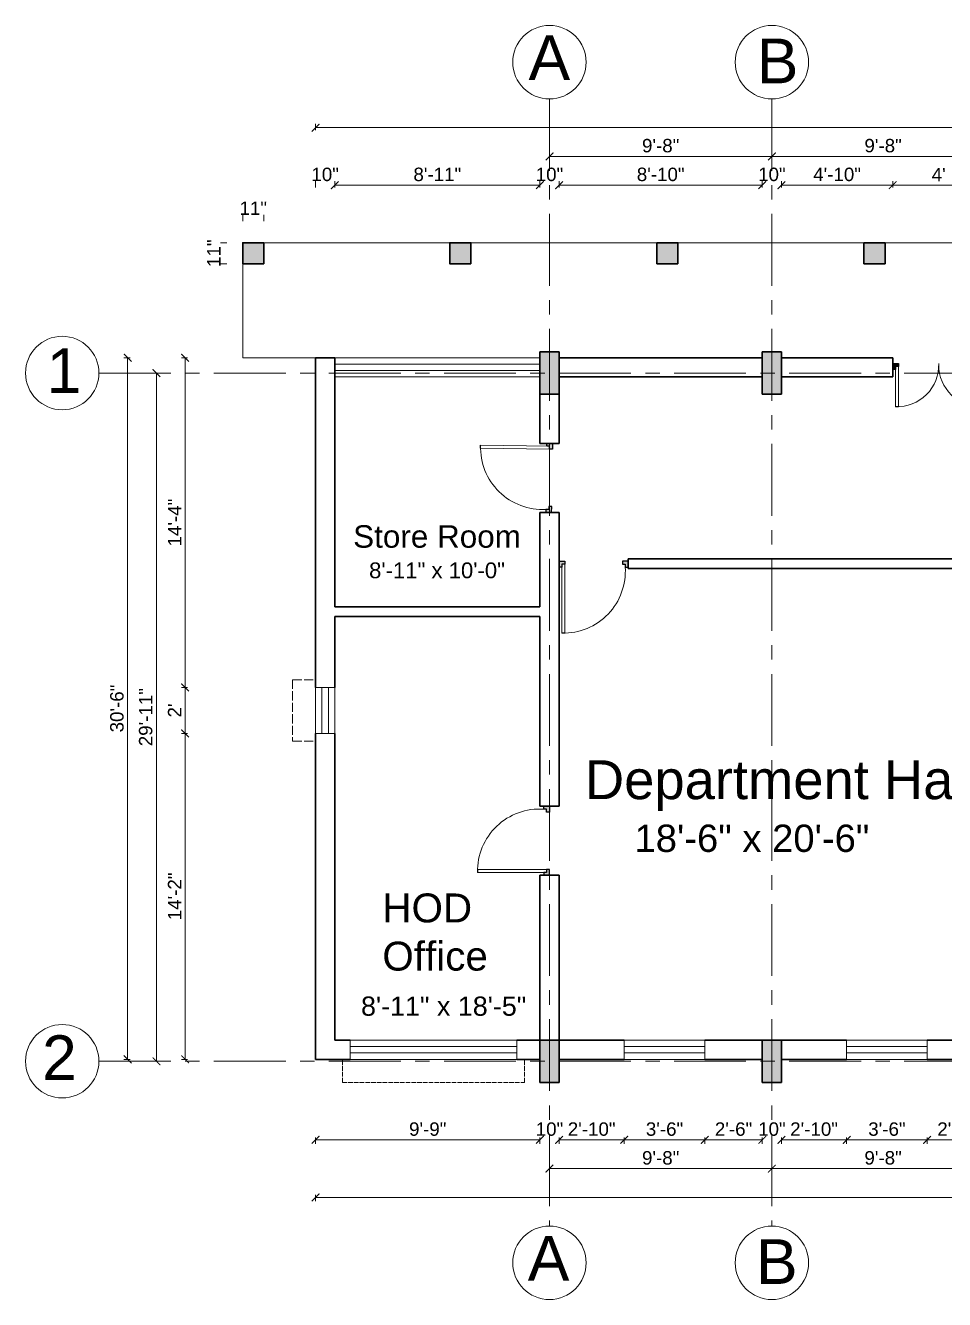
# Model space of a CAD drawing. Header units: inches. Extents: x -6800 to 96653, y -25814 to 17379.
# Drawn here: x 2499 to 2978, y 596 to 1261 of the extents above; entities that cross this region are included whole.
import ezdxf

# ---------------------------------------------------------------- set-up
doc = ezdxf.new("R2010")
doc.units = ezdxf.units.IN
doc.header["$MEASUREMENT"] = 0
doc.header["$PDMODE"] = 34
doc.linetypes.add('ACAD_ISO02W100', pattern=[15, 12, -3])
doc.linetypes.add('CENTER', pattern=[2, 1.25, -0.25, 0.25, -0.25])
for name, color, linetype, lineweight in [('Cent line', 54, 'CENTER', 9), ('Column', 101, 'Continuous', 30), ('dimension', 50, 'Continuous', 20), ('dimension @ 1', 50, 'Continuous', 20), ('Door', 20, 'Continuous', 20), ('passage', 42, 'Continuous', 20), ('text', 31, 'Continuous', 13), ('Wall', 90, 'Continuous', 30), ('Win ele', 211, 'Continuous', 15), ('Window', 140, 'Continuous', 13)]:
    doc.layers.add(name, color=color, linetype=linetype, lineweight=lineweight)
doc.layers.add('Chajja', color=191, linetype='ACAD_ISO02W100', lineweight=13, transparency=0.75)
doc.styles.get("Standard").update_dxf_attribs({"font": 'arial.ttf'})
doc.dimstyles.get("Standard").update_dxf_attribs({"dimtxt": 7, "dimasz": 4, "dimexe": 2, "dimexo": 2, "dimgap": 2, "dimtad": 1, "dimdec": 0, "dimzin": 0, "dimdsep": 46, "dimlunit": 4, "dimtxsty": 'Standard', "dimblk": 'ARCHTICK', "dimcen": 0.25, "dimclrd": 256, "dimclre": 256, "dimclrt": 256, "dimadec": 0, "dimazin": 0, "dimtfac": 1, "dimtdec": 0, "dimtofl": 0, "dimtmove": 0, "dimatfit": 3, "dimfxl": 1, "dimfxlon": 1, "dimtolj": 1, "dimtzin": 0, "dimlwd": -1, "dimlwe": -1, "dimarcsym": 1})

# ---------------------------------------------------------------- blocks, each defined once
blk = doc.blocks.new('col')
at = {"layer": 'Column'}
h = blk.add_hatch(color=256, dxfattribs=at)
h.dxf.hatch_style = 1
h.paths.add_polyline_path([(830.39, 923.41), (820.39, 923.41), (820.39, 901.41), (830.39, 901.41)])
blk.add_lwpolyline([(820.39, 923.41), (830.39, 923.41), (830.39, 901.41), (820.39, 901.41)], close=True, dxfattribs=at)
blk = doc.blocks.new('ext col2')
at = {"layer": 'Column'}
h = blk.add_hatch(color=256, dxfattribs=at)
h.dxf.hatch_style = 1
h.paths.add_polyline_path([(-33.85, -32.68), (-33.85, -21.68), (-44.85, -21.68), (-44.85, -32.68)])
blk.add_lwpolyline([(-44.85, -21.68), (-33.85, -21.68), (-33.85, -32.68), (-44.85, -32.68)], close=True, dxfattribs=at)
blk = doc.blocks.new('*D1099')
at = {"layer": 'Defpoints', "color": 0, "transparency": 16777216}
for p in [(2776.88, 1177.45), (2766.88, 1087.45), (2776.88, 1087.45)]:
    blk.add_point(p, dxfattribs=at)
at = {"layer": 'dimension', "transparency": 16777216}
for p, q in [((2766.88, 1176.2), (2766.88, 1179.45)), ((2776.88, 1176.2), (2776.88, 1179.45))]:
    blk.add_line(p, q, dxfattribs=at)
at = {"layer": 'dimension', "transparency": 16777216, "insert": (2771.88, 1183.03), "char_height": 7, "attachment_point": 5}
blk.add_mtext('\\A1;10"', dxfattribs=at)
blk = doc.blocks.new('_ArchTick')
at = {"color": 0, "linetype": 'ByBlock', "const_width": 0.15}
blk.add_lwpolyline([(-0.5, -0.5), (0.5, 0.5)], dxfattribs=at)
blk = doc.blocks.new('*D1098')
at = {"layer": 'Defpoints', "color": 0, "transparency": 16777216}
for p in [(2882.88, 1177.45), (2882.88, 1090.45), (2776.88, 1087.45)]:
    blk.add_point(p, dxfattribs=at)
at = {"layer": 'dimension', "transparency": 16777216}
for p, q in [((2776.88, 1176.2), (2776.88, 1179.45)), ((2776.88, 1177.45), (2882.88, 1177.45)), ((2882.88, 1176.2), (2882.88, 1179.45))]:
    blk.add_line(p, q, dxfattribs=at)
at = {"layer": 'dimension', "transparency": 16777216, "xscale": 4, "yscale": 4, "zscale": 4, "rotation": 180}
blk.add_blockref('_ArchTick', (2776.88, 1177.45), dxfattribs=at)
at = {"layer": 'dimension', "transparency": 16777216, "xscale": 4, "yscale": 4, "zscale": 4}
blk.add_blockref('_ArchTick', (2882.88, 1177.45), dxfattribs=at)
at = {"layer": 'dimension', "transparency": 16777216, "insert": (2829.88, 1183.03), "char_height": 7, "attachment_point": 5}
blk.add_mtext('\\A1;8\'-10"', dxfattribs=at)
blk = doc.blocks.new('*D1097')
at = {"layer": 'Defpoints', "color": 0, "transparency": 16777216}
for p in [(2892.88, 1177.45), (2882.88, 1090.45), (2892.88, 1090.45)]:
    blk.add_point(p, dxfattribs=at)
at = {"layer": 'dimension', "transparency": 16777216}
for p, q in [((2882.88, 1176.2), (2882.88, 1179.45)), ((2892.88, 1176.2), (2892.88, 1179.45))]:
    blk.add_line(p, q, dxfattribs=at)
at = {"layer": 'dimension', "transparency": 16777216, "insert": (2887.88, 1183.03), "char_height": 7, "attachment_point": 5}
blk.add_mtext('\\A1;10"', dxfattribs=at)
blk = doc.blocks.new('*D1096')
at = {"layer": 'Defpoints', "color": 0, "transparency": 16777216}
for p in [(2950.88, 1177.45), (2892.88, 1090.45), (2950.88, 1087.45)]:
    blk.add_point(p, dxfattribs=at)
at = {"layer": 'dimension', "transparency": 16777216}
for p, q in [((2892.88, 1176.2), (2892.88, 1179.45)), ((2892.88, 1177.45), (2950.88, 1177.45)), ((2950.88, 1176.2), (2950.88, 1179.45))]:
    blk.add_line(p, q, dxfattribs=at)
at = {"layer": 'dimension', "transparency": 16777216, "xscale": 4, "yscale": 4, "zscale": 4, "rotation": 180}
blk.add_blockref('_ArchTick', (2892.88, 1177.45), dxfattribs=at)
at = {"layer": 'dimension', "transparency": 16777216, "xscale": 4, "yscale": 4, "zscale": 4}
blk.add_blockref('_ArchTick', (2950.88, 1177.45), dxfattribs=at)
at = {"layer": 'dimension', "transparency": 16777216, "insert": (2921.88, 1183.03), "char_height": 7, "attachment_point": 5}
blk.add_mtext('\\A1;4\'-10"', dxfattribs=at)
blk = doc.blocks.new('*D1095')
at = {"layer": 'Defpoints', "color": 0, "transparency": 16777216}
for p in [(2998.88, 1177.45), (2998.88, 1090.45), (2950.88, 1087.45)]:
    blk.add_point(p, dxfattribs=at)
at = {"layer": 'dimension', "transparency": 16777216}
for p, q in [((2950.88, 1176.2), (2950.88, 1179.45)), ((2950.88, 1177.45), (2998.88, 1177.45)), ((2998.88, 1176.2), (2998.88, 1179.45))]:
    blk.add_line(p, q, dxfattribs=at)
at = {"layer": 'dimension', "transparency": 16777216, "xscale": 4, "yscale": 4, "zscale": 4, "rotation": 180}
blk.add_blockref('_ArchTick', (2950.88, 1177.45), dxfattribs=at)
at = {"layer": 'dimension', "transparency": 16777216, "xscale": 4, "yscale": 4, "zscale": 4}
blk.add_blockref('_ArchTick', (2998.88, 1177.45), dxfattribs=at)
at = {"layer": 'dimension', "transparency": 16777216, "insert": (2974.88, 1182.95), "char_height": 7, "attachment_point": 5}
blk.add_mtext("\\A1;4'", dxfattribs=at)
blk = doc.blocks.new('*D1078')
at = {"layer": 'Defpoints', "color": 0, "transparency": 16777216}
for p in [(2659.88, 1177.45), (2649.88, 1087.45), (2659.88, 1087.45)]:
    blk.add_point(p, dxfattribs=at)
at = {"layer": 'dimension', "transparency": 16777216}
for p, q in [((2649.88, 1176.2), (2649.88, 1179.45)), ((2659.88, 1176.2), (2659.88, 1179.45))]:
    blk.add_line(p, q, dxfattribs=at)
at = {"layer": 'dimension', "transparency": 16777216, "insert": (2654.88, 1183.03), "char_height": 7, "attachment_point": 5}
blk.add_mtext('\\A1;10"', dxfattribs=at)
blk = doc.blocks.new('*D1077')
at = {"layer": 'Defpoints', "color": 0, "transparency": 16777216}
for p in [(2766.88, 1177.45), (2766.88, 1090.45), (2659.88, 1087.45)]:
    blk.add_point(p, dxfattribs=at)
at = {"layer": 'dimension', "transparency": 16777216}
for p, q in [((2659.88, 1176.2), (2659.88, 1179.45)), ((2659.88, 1177.45), (2766.88, 1177.45)), ((2766.88, 1176.2), (2766.88, 1179.45))]:
    blk.add_line(p, q, dxfattribs=at)
at = {"layer": 'dimension', "transparency": 16777216, "xscale": 4, "yscale": 4, "zscale": 4, "rotation": 180}
blk.add_blockref('_ArchTick', (2659.88, 1177.45), dxfattribs=at)
at = {"layer": 'dimension', "transparency": 16777216, "xscale": 4, "yscale": 4, "zscale": 4}
blk.add_blockref('_ArchTick', (2766.88, 1177.45), dxfattribs=at)
at = {"layer": 'dimension', "transparency": 16777216, "insert": (2713.38, 1183.03), "char_height": 7, "attachment_point": 5}
blk.add_mtext('\\A1;8\'-11"', dxfattribs=at)
blk = doc.blocks.new('*D1076')
at = {"layer": 'Defpoints', "color": 0, "transparency": 16777216}
for p in [(2887.88, 1192.45), (2771.88, 1090.45), (2887.88, 1090.45)]:
    blk.add_point(p, dxfattribs=at)
at = {"layer": 'dimension', "transparency": 16777216}
for p, q in [((2771.88, 1191.2), (2771.88, 1194.45)), ((2771.88, 1192.45), (2887.88, 1192.45)), ((2887.88, 1191.2), (2887.88, 1194.45))]:
    blk.add_line(p, q, dxfattribs=at)
at = {"layer": 'dimension', "transparency": 16777216, "xscale": 4, "yscale": 4, "zscale": 4, "rotation": 180}
blk.add_blockref('_ArchTick', (2771.88, 1192.45), dxfattribs=at)
at = {"layer": 'dimension', "transparency": 16777216, "xscale": 4, "yscale": 4, "zscale": 4}
blk.add_blockref('_ArchTick', (2887.88, 1192.45), dxfattribs=at)
at = {"layer": 'dimension', "transparency": 16777216, "insert": (2829.88, 1198.03), "char_height": 7, "attachment_point": 5}
blk.add_mtext('\\A1;9\'-8"', dxfattribs=at)
blk = doc.blocks.new('*D1075')
at = {"layer": 'Defpoints', "color": 0, "transparency": 16777216}
for p in [(3003.88, 1192.45), (2887.88, 1090.45), (3003.88, 1090.45)]:
    blk.add_point(p, dxfattribs=at)
at = {"layer": 'dimension', "transparency": 16777216}
for p, q in [((2887.88, 1191.2), (2887.88, 1194.45)), ((2887.88, 1192.45), (3003.88, 1192.45)), ((3003.88, 1191.2), (3003.88, 1194.45))]:
    blk.add_line(p, q, dxfattribs=at)
at = {"layer": 'dimension', "transparency": 16777216, "xscale": 4, "yscale": 4, "zscale": 4, "rotation": 180}
blk.add_blockref('_ArchTick', (2887.88, 1192.45), dxfattribs=at)
at = {"layer": 'dimension', "transparency": 16777216, "xscale": 4, "yscale": 4, "zscale": 4}
blk.add_blockref('_ArchTick', (3003.88, 1192.45), dxfattribs=at)
at = {"layer": 'dimension', "transparency": 16777216, "insert": (2945.88, 1198.03), "char_height": 7, "attachment_point": 5}
blk.add_mtext('\\A1;9\'-8"', dxfattribs=at)
blk = doc.blocks.new('*D1068')
at = {"layer": 'Defpoints', "color": 0, "transparency": 16777216}
for p in [(3821.88, 1207.45), (2649.88, 1087.45), (3821.88, 1087.45)]:
    blk.add_point(p, dxfattribs=at)
at = {"layer": 'dimension', "transparency": 16777216}
for p, q in [((2649.88, 1206.2), (2649.88, 1209.45)), ((2649.88, 1207.45), (3821.88, 1207.45)), ((3821.88, 1206.2), (3821.88, 1209.45))]:
    blk.add_line(p, q, dxfattribs=at)
at = {"layer": 'dimension', "transparency": 16777216, "xscale": 4, "yscale": 4, "zscale": 4, "rotation": 180}
blk.add_blockref('_ArchTick', (2649.88, 1207.45), dxfattribs=at)
at = {"layer": 'dimension', "transparency": 16777216, "xscale": 4, "yscale": 4, "zscale": 4}
blk.add_blockref('_ArchTick', (3821.88, 1207.45), dxfattribs=at)
at = {"layer": 'dimension', "transparency": 16777216, "insert": (3235.88, 1213.03), "char_height": 7, "attachment_point": 5}
blk.add_mtext('\\A1;97\'-8"', dxfattribs=at)
blk = doc.blocks.new('*D1067')
at = {"layer": 'Defpoints', "color": 0, "transparency": 16777216}
for p in [(2649.88, 1087.45), (2581.88, 915.45), (2649.88, 915.45)]:
    blk.add_point(p, dxfattribs=at)
at = {"layer": 'dimension', "transparency": 16777216}
for p, q in [((2583.13, 1087.45), (2579.88, 1087.45)), ((2581.88, 1087.45), (2581.88, 915.45)), ((2583.13, 915.45), (2579.88, 915.45))]:
    blk.add_line(p, q, dxfattribs=at)
at = {"layer": 'dimension', "transparency": 16777216, "xscale": 4, "yscale": 4, "zscale": 4}
for p, rotation in [((2581.88, 1087.45), 90), ((2581.88, 915.45), 270)]:
    blk.add_blockref('_ArchTick', p, dxfattribs=dict(at, rotation=rotation))
at = {"layer": 'dimension', "transparency": 16777216, "insert": (2576.37, 1001.45), "char_height": 7, "attachment_point": 5, "rotation": 90}
blk.add_mtext('\\A1;14\'-4"', dxfattribs=at)
blk = doc.blocks.new('*D1066')
at = {"layer": 'Defpoints', "color": 0, "transparency": 16777216}
for p in [(2649.88, 915.45), (2581.88, 891.45), (2649.88, 891.45)]:
    blk.add_point(p, dxfattribs=at)
at = {"layer": 'dimension', "transparency": 16777216}
for p, q in [((2583.13, 915.45), (2579.88, 915.45)), ((2581.88, 915.45), (2581.88, 891.45)), ((2583.13, 891.45), (2579.88, 891.45))]:
    blk.add_line(p, q, dxfattribs=at)
at = {"layer": 'dimension', "transparency": 16777216, "xscale": 4, "yscale": 4, "zscale": 4}
for p, rotation in [((2581.88, 915.45), 90), ((2581.88, 891.45), 270)]:
    blk.add_blockref('_ArchTick', p, dxfattribs=dict(at, rotation=rotation))
at = {"layer": 'dimension', "transparency": 16777216, "insert": (2576.37, 903.45), "char_height": 7, "attachment_point": 5, "rotation": 90}
blk.add_mtext("\\A1;2'", dxfattribs=at)
blk = doc.blocks.new('*D1065')
at = {"layer": 'Defpoints', "color": 0, "transparency": 16777216}
for p in [(2649.88, 891.45), (2581.88, 721.45), (2649.88, 721.45)]:
    blk.add_point(p, dxfattribs=at)
at = {"layer": 'dimension', "transparency": 16777216}
for p, q in [((2583.13, 891.45), (2579.88, 891.45)), ((2581.88, 891.45), (2581.88, 721.45)), ((2583.13, 721.45), (2579.88, 721.45))]:
    blk.add_line(p, q, dxfattribs=at)
at = {"layer": 'dimension', "transparency": 16777216, "xscale": 4, "yscale": 4, "zscale": 4}
for p, rotation in [((2581.88, 891.45), 90), ((2581.88, 721.45), 270)]:
    blk.add_blockref('_ArchTick', p, dxfattribs=dict(at, rotation=rotation))
at = {"layer": 'dimension', "transparency": 16777216, "insert": (2576.37, 806.45), "char_height": 7, "attachment_point": 5, "rotation": 90}
blk.add_mtext('\\A1;14\'-2"', dxfattribs=at)
blk = doc.blocks.new('*D1064')
at = {"layer": 'Defpoints', "color": 0, "transparency": 16777216}
for p in [(2771.88, 1079.45), (2566.88, 720.45), (2771.88, 720.45)]:
    blk.add_point(p, dxfattribs=at)
at = {"layer": 'dimension', "transparency": 16777216}
for p, q in [((2568.13, 1079.45), (2564.88, 1079.45)), ((2566.88, 1079.45), (2566.88, 720.45)), ((2568.13, 720.45), (2564.88, 720.45))]:
    blk.add_line(p, q, dxfattribs=at)
at = {"layer": 'dimension', "transparency": 16777216, "xscale": 4, "yscale": 4, "zscale": 4}
for p, rotation in [((2566.88, 1079.45), 90), ((2566.88, 720.45), 270)]:
    blk.add_blockref('_ArchTick', p, dxfattribs=dict(at, rotation=rotation))
at = {"layer": 'dimension', "transparency": 16777216, "insert": (2561.31, 899.95), "char_height": 7, "attachment_point": 5, "rotation": 90}
blk.add_mtext('\\A1;29\'-11"', dxfattribs=at)
blk = doc.blocks.new('*D1063')
at = {"layer": 'Defpoints', "color": 0, "transparency": 16777216}
for p in [(2649.88, 1087.45), (2551.88, 721.45), (2649.88, 721.45)]:
    blk.add_point(p, dxfattribs=at)
at = {"layer": 'dimension', "transparency": 16777216}
for p, q in [((2553.13, 1087.45), (2549.88, 1087.45)), ((2551.88, 1087.45), (2551.88, 721.45)), ((2553.13, 721.45), (2549.88, 721.45))]:
    blk.add_line(p, q, dxfattribs=at)
at = {"layer": 'dimension', "transparency": 16777216, "xscale": 4, "yscale": 4, "zscale": 4}
for p, rotation in [((2551.88, 1087.45), 90), ((2551.88, 721.45), 270)]:
    blk.add_blockref('_ArchTick', p, dxfattribs=dict(at, rotation=rotation))
at = {"layer": 'dimension', "transparency": 16777216, "insert": (2546.31, 904.45), "char_height": 7, "attachment_point": 5, "rotation": 90}
blk.add_mtext('\\A1;30\'-6"', dxfattribs=at)
blk = doc.blocks.new('*D1062')
at = {"layer": 'Defpoints', "color": 0, "transparency": 16777216}
for p in [(2649.88, 721.45), (2766.88, 720.45), (2766.88, 679.45)]:
    blk.add_point(p, dxfattribs=at)
at = {"layer": 'dimension', "transparency": 16777216}
for p, q in [((2649.88, 680.7), (2649.88, 677.45)), ((2649.88, 679.45), (2766.88, 679.45)), ((2766.88, 680.7), (2766.88, 677.45))]:
    blk.add_line(p, q, dxfattribs=at)
at = {"layer": 'dimension', "transparency": 16777216, "xscale": 4, "yscale": 4, "zscale": 4, "rotation": 180}
blk.add_blockref('_ArchTick', (2649.88, 679.45), dxfattribs=at)
at = {"layer": 'dimension', "transparency": 16777216, "xscale": 4, "yscale": 4, "zscale": 4}
blk.add_blockref('_ArchTick', (2766.88, 679.45), dxfattribs=at)
at = {"layer": 'dimension', "transparency": 16777216, "insert": (2708.38, 685.03), "char_height": 7, "attachment_point": 5}
blk.add_mtext('\\A1;9\'-9"', dxfattribs=at)
blk = doc.blocks.new('*D1061')
at = {"layer": 'Defpoints', "color": 0, "transparency": 16777216}
for p in [(2766.88, 720.45), (2776.88, 709.45), (2776.88, 679.45)]:
    blk.add_point(p, dxfattribs=at)
at = {"layer": 'dimension', "transparency": 16777216}
for p, q in [((2766.88, 680.7), (2766.88, 677.45)), ((2776.88, 680.7), (2776.88, 677.45))]:
    blk.add_line(p, q, dxfattribs=at)
at = {"layer": 'dimension', "transparency": 16777216, "insert": (2771.88, 685.03), "char_height": 7, "attachment_point": 5}
blk.add_mtext('\\A1;10"', dxfattribs=at)
blk = doc.blocks.new('*D1060')
at = {"layer": 'Defpoints', "color": 0, "transparency": 16777216}
for p in [(2810.88, 721.45), (2776.88, 709.45), (2810.88, 679.45)]:
    blk.add_point(p, dxfattribs=at)
at = {"layer": 'dimension', "transparency": 16777216}
for p, q in [((2776.88, 680.7), (2776.88, 677.45)), ((2776.88, 679.45), (2810.88, 679.45)), ((2810.88, 680.7), (2810.88, 677.45))]:
    blk.add_line(p, q, dxfattribs=at)
at = {"layer": 'dimension', "transparency": 16777216, "xscale": 4, "yscale": 4, "zscale": 4, "rotation": 180}
blk.add_blockref('_ArchTick', (2776.88, 679.45), dxfattribs=at)
at = {"layer": 'dimension', "transparency": 16777216, "xscale": 4, "yscale": 4, "zscale": 4}
blk.add_blockref('_ArchTick', (2810.88, 679.45), dxfattribs=at)
at = {"layer": 'dimension', "transparency": 16777216, "insert": (2793.88, 685.03), "char_height": 7, "attachment_point": 5}
blk.add_mtext('\\A1;2\'-10"', dxfattribs=at)
blk = doc.blocks.new('*D1059')
at = {"layer": 'Defpoints', "color": 0, "transparency": 16777216}
for p in [(2810.88, 721.45), (2852.88, 721.45), (2852.88, 679.45)]:
    blk.add_point(p, dxfattribs=at)
at = {"layer": 'dimension', "transparency": 16777216}
for p, q in [((2810.88, 680.7), (2810.88, 677.45)), ((2810.88, 679.45), (2852.88, 679.45)), ((2852.88, 680.7), (2852.88, 677.45))]:
    blk.add_line(p, q, dxfattribs=at)
at = {"layer": 'dimension', "transparency": 16777216, "xscale": 4, "yscale": 4, "zscale": 4, "rotation": 180}
blk.add_blockref('_ArchTick', (2810.88, 679.45), dxfattribs=at)
at = {"layer": 'dimension', "transparency": 16777216, "xscale": 4, "yscale": 4, "zscale": 4}
blk.add_blockref('_ArchTick', (2852.88, 679.45), dxfattribs=at)
at = {"layer": 'dimension', "transparency": 16777216, "insert": (2831.88, 685.03), "char_height": 7, "attachment_point": 5}
blk.add_mtext('\\A1;3\'-6"', dxfattribs=at)
blk = doc.blocks.new('*D1058')
at = {"layer": 'Defpoints', "color": 0, "transparency": 16777216}
for p in [(2852.88, 721.45), (2882.88, 720.45), (2882.88, 679.45)]:
    blk.add_point(p, dxfattribs=at)
at = {"layer": 'dimension', "transparency": 16777216}
for p, q in [((2852.88, 680.7), (2852.88, 677.45)), ((2852.88, 679.45), (2882.88, 679.45)), ((2882.88, 680.7), (2882.88, 677.45))]:
    blk.add_line(p, q, dxfattribs=at)
at = {"layer": 'dimension', "transparency": 16777216, "xscale": 4, "yscale": 4, "zscale": 4, "rotation": 180}
blk.add_blockref('_ArchTick', (2852.88, 679.45), dxfattribs=at)
at = {"layer": 'dimension', "transparency": 16777216, "xscale": 4, "yscale": 4, "zscale": 4}
blk.add_blockref('_ArchTick', (2882.88, 679.45), dxfattribs=at)
at = {"layer": 'dimension', "transparency": 16777216, "insert": (2867.88, 685.03), "char_height": 7, "attachment_point": 5}
blk.add_mtext('\\A1;2\'-6"', dxfattribs=at)
blk = doc.blocks.new('*D1057')
at = {"layer": 'Defpoints', "color": 0, "transparency": 16777216}
for p in [(2882.88, 720.45), (2892.88, 720.45), (2892.88, 679.45)]:
    blk.add_point(p, dxfattribs=at)
at = {"layer": 'dimension', "transparency": 16777216}
for p, q in [((2882.88, 680.7), (2882.88, 677.45)), ((2892.88, 680.7), (2892.88, 677.45))]:
    blk.add_line(p, q, dxfattribs=at)
at = {"layer": 'dimension', "transparency": 16777216, "insert": (2887.88, 685.03), "char_height": 7, "attachment_point": 5}
blk.add_mtext('\\A1;10"', dxfattribs=at)
blk = doc.blocks.new('*D1056')
at = {"layer": 'Defpoints', "color": 0, "transparency": 16777216}
for p in [(2892.88, 720.45), (2926.88, 721.45), (2926.88, 679.45)]:
    blk.add_point(p, dxfattribs=at)
at = {"layer": 'dimension', "transparency": 16777216}
for p, q in [((2892.88, 680.7), (2892.88, 677.45)), ((2892.88, 679.45), (2926.88, 679.45)), ((2926.88, 680.7), (2926.88, 677.45))]:
    blk.add_line(p, q, dxfattribs=at)
at = {"layer": 'dimension', "transparency": 16777216, "xscale": 4, "yscale": 4, "zscale": 4, "rotation": 180}
blk.add_blockref('_ArchTick', (2892.88, 679.45), dxfattribs=at)
at = {"layer": 'dimension', "transparency": 16777216, "xscale": 4, "yscale": 4, "zscale": 4}
blk.add_blockref('_ArchTick', (2926.88, 679.45), dxfattribs=at)
at = {"layer": 'dimension', "transparency": 16777216, "insert": (2909.88, 685.03), "char_height": 7, "attachment_point": 5}
blk.add_mtext('\\A1;2\'-10"', dxfattribs=at)
blk = doc.blocks.new('*D1055')
at = {"layer": 'Defpoints', "color": 0, "transparency": 16777216}
for p in [(2926.88, 721.45), (2968.88, 721.45), (2968.88, 679.45)]:
    blk.add_point(p, dxfattribs=at)
at = {"layer": 'dimension', "transparency": 16777216}
for p, q in [((2926.88, 680.7), (2926.88, 677.45)), ((2926.88, 679.45), (2968.88, 679.45)), ((2968.88, 680.7), (2968.88, 677.45))]:
    blk.add_line(p, q, dxfattribs=at)
at = {"layer": 'dimension', "transparency": 16777216, "xscale": 4, "yscale": 4, "zscale": 4, "rotation": 180}
blk.add_blockref('_ArchTick', (2926.88, 679.45), dxfattribs=at)
at = {"layer": 'dimension', "transparency": 16777216, "xscale": 4, "yscale": 4, "zscale": 4}
blk.add_blockref('_ArchTick', (2968.88, 679.45), dxfattribs=at)
at = {"layer": 'dimension', "transparency": 16777216, "insert": (2947.88, 685.03), "char_height": 7, "attachment_point": 5}
blk.add_mtext('\\A1;3\'-6"', dxfattribs=at)
blk = doc.blocks.new('*D1054')
at = {"layer": 'Defpoints', "color": 0, "transparency": 16777216}
for p in [(2968.88, 721.45), (2998.88, 721.45), (2998.88, 679.45)]:
    blk.add_point(p, dxfattribs=at)
at = {"layer": 'dimension', "transparency": 16777216}
for p, q in [((2968.88, 680.7), (2968.88, 677.45)), ((2968.88, 679.45), (2998.88, 679.45)), ((2998.88, 680.7), (2998.88, 677.45))]:
    blk.add_line(p, q, dxfattribs=at)
at = {"layer": 'dimension', "transparency": 16777216, "xscale": 4, "yscale": 4, "zscale": 4, "rotation": 180}
blk.add_blockref('_ArchTick', (2968.88, 679.45), dxfattribs=at)
at = {"layer": 'dimension', "transparency": 16777216, "xscale": 4, "yscale": 4, "zscale": 4}
blk.add_blockref('_ArchTick', (2998.88, 679.45), dxfattribs=at)
at = {"layer": 'dimension', "transparency": 16777216, "insert": (2983.88, 685.03), "char_height": 7, "attachment_point": 5}
blk.add_mtext('\\A1;2\'-6"', dxfattribs=at)
blk = doc.blocks.new('*D1039')
at = {"layer": 'Defpoints', "color": 0, "transparency": 16777216}
for p in [(2771.88, 709.45), (2887.88, 709.45), (2887.88, 664.45)]:
    blk.add_point(p, dxfattribs=at)
at = {"layer": 'dimension', "transparency": 16777216}
for p, q in [((2771.88, 665.7), (2771.88, 662.45)), ((2887.88, 665.7), (2887.88, 662.45)), ((2771.88, 664.45), (2887.88, 664.45))]:
    blk.add_line(p, q, dxfattribs=at)
at = {"layer": 'dimension', "transparency": 16777216, "xscale": 4, "yscale": 4, "zscale": 4, "rotation": 180}
blk.add_blockref('_ArchTick', (2771.88, 664.45), dxfattribs=at)
at = {"layer": 'dimension', "transparency": 16777216, "xscale": 4, "yscale": 4, "zscale": 4}
blk.add_blockref('_ArchTick', (2887.88, 664.45), dxfattribs=at)
at = {"layer": 'dimension', "transparency": 16777216, "insert": (2829.88, 670.03), "char_height": 7, "attachment_point": 5}
blk.add_mtext('\\A1;9\'-8"', dxfattribs=at)
blk = doc.blocks.new('*D1038')
at = {"layer": 'Defpoints', "color": 0, "transparency": 16777216}
for p in [(2887.88, 709.45), (3003.88, 709.45), (3003.88, 664.45)]:
    blk.add_point(p, dxfattribs=at)
at = {"layer": 'dimension', "transparency": 16777216}
for p, q in [((2887.88, 665.7), (2887.88, 662.45)), ((3003.88, 665.7), (3003.88, 662.45)), ((2887.88, 664.45), (3003.88, 664.45))]:
    blk.add_line(p, q, dxfattribs=at)
at = {"layer": 'dimension', "transparency": 16777216, "xscale": 4, "yscale": 4, "zscale": 4, "rotation": 180}
blk.add_blockref('_ArchTick', (2887.88, 664.45), dxfattribs=at)
at = {"layer": 'dimension', "transparency": 16777216, "xscale": 4, "yscale": 4, "zscale": 4}
blk.add_blockref('_ArchTick', (3003.88, 664.45), dxfattribs=at)
at = {"layer": 'dimension', "transparency": 16777216, "insert": (2945.88, 670.03), "char_height": 7, "attachment_point": 5}
blk.add_mtext('\\A1;9\'-8"', dxfattribs=at)
blk = doc.blocks.new('*D1031')
at = {"layer": 'Defpoints', "color": 0, "transparency": 16777216}
for p in [(2649.88, 721.45), (3821.88, 721.45), (3821.88, 649.45)]:
    blk.add_point(p, dxfattribs=at)
at = {"layer": 'dimension', "transparency": 16777216}
for p, q in [((2649.88, 650.7), (2649.88, 647.45)), ((2649.88, 649.45), (3821.88, 649.45)), ((3821.88, 650.7), (3821.88, 647.45))]:
    blk.add_line(p, q, dxfattribs=at)
at = {"layer": 'dimension', "transparency": 16777216, "xscale": 4, "yscale": 4, "zscale": 4, "rotation": 180}
blk.add_blockref('_ArchTick', (2649.88, 649.45), dxfattribs=at)
at = {"layer": 'dimension', "transparency": 16777216, "xscale": 4, "yscale": 4, "zscale": 4}
blk.add_blockref('_ArchTick', (3821.88, 649.45), dxfattribs=at)
at = {"layer": 'dimension', "transparency": 16777216, "insert": (3235.88, 655.03), "char_height": 7, "attachment_point": 5}
blk.add_mtext('\\A1;97\'-8"', dxfattribs=at)
blk = doc.blocks.new('*D1025')
at = {"layer": 'Defpoints', "color": 0, "transparency": 16777216}
for p in [(2622.88, 1159.89), (2611.88, 1147.45), (2622.88, 1147.45)]:
    blk.add_point(p, dxfattribs=at)
at = {"layer": 'dimension', "transparency": 16777216}
for p, q in [((2611.88, 1158.64), (2611.88, 1161.89)), ((2622.88, 1158.64), (2622.88, 1161.89))]:
    blk.add_line(p, q, dxfattribs=at)
at = {"layer": 'dimension', "transparency": 16777216, "insert": (2617.38, 1165.41), "char_height": 7, "attachment_point": 5}
blk.add_mtext('\\A1;11"', dxfattribs=at)
blk = doc.blocks.new('*D1024')
at = {"layer": 'Defpoints', "color": 0, "transparency": 16777216}
for p in [(2611.88, 1147.45), (2602.34, 1136.45), (2611.88, 1136.45)]:
    blk.add_point(p, dxfattribs=at)
at = {"layer": 'dimension', "transparency": 16777216}
for p, q in [((2603.59, 1147.45), (2600.34, 1147.45)), ((2603.59, 1136.45), (2600.34, 1136.45))]:
    blk.add_line(p, q, dxfattribs=at)
at = {"layer": 'dimension', "transparency": 16777216, "insert": (2596.83, 1141.95), "char_height": 7, "attachment_point": 5, "rotation": 90}
blk.add_mtext('\\A1;11"', dxfattribs=at)
blk = doc.blocks.new('D')
at = {"transparency": 33554508}
h = blk.add_hatch(color=4, dxfattribs=at)
h.dxf.hatch_style = 1
h.paths.add_polyline_path([(619.55, 27.79), (621.05, 27.79), (621.05, 29.29), (618.05, 29.29), (618.05, 26.29), (619.55, 26.29)])
h = blk.add_hatch(color=4, dxfattribs=at)
h.dxf.hatch_style = 1
h.paths.add_polyline_path([(664.55, 26.29), (666.05, 26.29), (666.05, 29.29), (663.05, 29.29), (663.05, 27.79), (664.55, 27.79)])
for p, q in [((618.05, 26.29), (618.05, 29.29)), ((618.05, 29.29), (621.05, 29.29)), ((621.05, 27.79), (619.55, 27.79)), ((619.55, 27.79), (619.55, 26.29)), ((621.05, 29.29), (621.05, 27.79)), ((666.05, 29.29), (663.05, 29.29)), ((663.05, 29.29), (663.05, 27.79)), ((663.05, 27.79), (664.55, 27.79)), ((664.55, 27.79), (664.55, 26.29)), ((666.05, 26.29), (666.05, 29.29)), ((619.55, 26.29), (618.05, 26.29)), ((664.55, 26.29), (666.05, 26.29)), ((621.05, 6.79), (619.55, 6.79)), ((663.05, 6.79), (664.55, 6.79))]:
    blk.add_line(p, q)
at = {"layer": 'Door'}
for p, q in [((619.55, 6.79), (619.55, 27.79)), ((621.05, 27.79), (621.05, 6.79)), ((663.05, 27.79), (663.05, 6.79)), ((664.55, 6.79), (664.55, 27.79))]:
    blk.add_line(p, q, dxfattribs=at)
for centre, radius, start, end in [((620.3, 28.54), 21.76, 268.02507, 1.97493), ((663.8, 28.51), 21.74, 179.93185, 271.97728)]:
    blk.add_arc(centre, radius, start, end, dxfattribs=at)
blk = doc.blocks.new('D1')
at = {"transparency": 33554508}
h = blk.add_hatch(color=4, dxfattribs=at)
h.dxf.hatch_style = 1
h.paths.add_polyline_path([(579.58, -15.73), (581.08, -15.73), (581.08, -14.23), (578.08, -14.23), (578.08, -17.23), (579.58, -17.23)])
h.paths.add_polyline_path([(612.58, -15.73), (612.58, -17.23), (614.08, -17.23), (614.08, -14.23), (611.08, -14.23), (611.08, -15.73)])
for p, q in [((578.08, -17.23), (578.08, -14.23)), ((578.08, -14.23), (581.08, -14.23)), ((579.58, -17.23), (578.08, -17.23)), ((581.08, -15.73), (579.58, -15.73)), ((579.58, -15.73), (579.58, -17.23)), ((581.08, -14.23), (581.08, -15.73)), ((614.08, -14.23), (611.08, -14.23)), ((611.08, -14.23), (611.08, -15.73)), ((611.08, -15.73), (612.58, -15.73)), ((612.58, -15.73), (612.58, -17.23)), ((612.58, -17.23), (614.08, -17.23)), ((614.08, -17.23), (614.08, -14.23)), ((611.08, -51.73), (612.58, -51.73))]:
    blk.add_line(p, q)
at = {"layer": 'Door'}
for p, q in [((611.08, -15.73), (611.08, -51.73)), ((612.58, -51.73), (612.58, -15.73))]:
    blk.add_line(p, q, dxfattribs=at)
blk.add_arc((611.83, -19.41), 32.32, 176.12441, 271.32953, dxfattribs=at)

msp = doc.modelspace()

# ---------------------------------------------------------------- linework, layer by layer
at = {"layer": 'Cent line', "ltscale": 30, "transparency": 33554643}
for p, q in [((2771.88, 1222.45), (2771.88, 634.45)), ((2887.88, 1222.45), (2887.88, 634.45)), ((2536.88, 1079.45), (4003.88, 1079.45)), ((2536.88, 720.45), (4003.88, 720.45))]:
    msp.add_line(p, q, dxfattribs=at)
at = {"layer": 'Chajja', "ltscale": 0.4}
for p, q in [((2637.88, 919.45), (2649.88, 919.45)), ((2637.88, 919.45), (2637.88, 887.45)), ((2637.88, 887.45), (2649.88, 887.45))]:
    msp.add_line(p, q, dxfattribs=at)
at = {"layer": 'Chajja', "ltscale": 0.2}
for p, q in [((2663.88, 709.45), (2663.88, 721.45)), ((2758.88, 709.45), (2758.88, 721.45)), ((2663.88, 709.45), (2758.88, 709.45))]:
    msp.add_line(p, q, dxfattribs=at)
at = {"layer": 'dimension', "transparency": 33554651}
for centre in [(2771.88, 1241.6), (2887.88, 1241.6)]:
    msp.add_circle(centre, 19.15, dxfattribs=at)
at = {"layer": 'passage'}
for p, q in [((2611.88, 1147.45), (3928.88, 1147.45)), ((2611.88, 1136.45), (2611.88, 1087.45)), ((2649.88, 1087.45), (2611.88, 1087.45))]:
    msp.add_line(p, q, dxfattribs=at)
at = {"layer": 'text'}
for centre in [(2517.74, 1079.45), (2517.74, 720.45), (2771.88, 615.31), (2887.88, 615.31)]:
    msp.add_circle(centre, 19.15, dxfattribs=at)
at = {"layer": 'Wall'}
for p, q in [((2649.88, 915.45), (2649.88, 1087.45)), ((2649.88, 1087.45), (2659.88, 1087.45)), ((2649.88, 1087.45), (2649.88, 915.45)), ((2659.88, 1087.45), (2659.88, 1077.45)), ((2776.88, 1087.45), (2882.88, 1087.45)), ((2892.88, 1087.45), (2950.88, 1087.45)), ((2950.88, 1077.45), (2950.88, 1087.45)), ((2659.88, 1077.45), (2659.88, 957.45)), ((2776.88, 1077.45), (2882.88, 1077.45)), ((2892.88, 1077.45), (2950.88, 1077.45)), ((2766.88, 1068.45), (2766.88, 1042.78)), ((2776.88, 1068.45), (2776.88, 1042.78)), ((2776.88, 1042.78), (2766.88, 1042.78)), ((2766.88, 1006.78), (2766.88, 957.45)), ((2776.88, 1006.78), (2766.88, 1006.78)), ((2776.88, 1006.78), (2776.88, 853.45)), ((2998.88, 982.45), (2812.88, 982.45)), ((2812.88, 982.45), (2812.88, 977.45)), ((2998.88, 977.45), (2812.88, 977.45)), ((2659.88, 957.45), (2766.88, 957.45)), ((2659.88, 952.45), (2659.88, 915.45)), ((2659.88, 952.45), (2766.88, 952.45)), ((2766.88, 952.45), (2766.88, 853.45)), ((2649.88, 721.45), (2649.88, 891.45)), ((2649.88, 891.45), (2649.88, 721.45)), ((2659.88, 891.45), (2659.88, 731.45)), ((2776.88, 853.45), (2766.88, 853.45)), ((2766.88, 817.45), (2766.88, 731.45)), ((2776.88, 817.45), (2766.88, 817.45)), ((2776.88, 817.45), (2776.88, 731.45)), ((2659.88, 731.45), (2667.88, 731.45)), ((2754.88, 731.45), (2766.88, 731.45)), ((2776.88, 731.45), (2810.88, 731.45)), ((2852.88, 731.45), (2882.88, 731.45)), ((2892.88, 731.45), (2926.88, 731.45)), ((2968.88, 731.45), (2998.88, 731.45)), ((2649.88, 721.45), (2667.88, 721.45)), ((2754.88, 721.45), (2766.88, 721.45)), ((2776.88, 721.45), (2810.88, 721.45)), ((2852.88, 721.45), (2882.88, 721.45)), ((2892.88, 721.45), (2926.88, 721.45)), ((2968.88, 721.45), (2998.88, 721.45))]:
    msp.add_line(p, q, dxfattribs=at)
at = {"layer": 'Window'}
for p, q in [((2659.88, 1087.45), (2766.88, 1087.45)), ((2659.88, 1084.12), (2766.88, 1084.12)), ((2659.88, 1080.78), (2766.88, 1080.78)), ((2766.88, 1077.45), (2659.88, 1077.45)), ((2653.22, 915.45), (2653.22, 891.45)), ((2656.55, 915.45), (2656.55, 891.45)), ((2667.88, 728.12), (2754.88, 728.12)), ((2667.88, 724.78), (2754.88, 724.78)), ((2810.88, 728.12), (2852.88, 728.12)), ((2810.88, 724.78), (2852.88, 724.78)), ((2926.88, 728.12), (2968.88, 728.12)), ((2926.88, 724.78), (2968.88, 724.78))]:
    msp.add_line(p, q, dxfattribs=at)
for points in [[(2659.88, 891.45), (2649.88, 891.45), (2649.88, 915.45), (2659.88, 915.45)], [(2667.88, 731.45), (2754.88, 731.45), (2754.88, 721.45), (2667.88, 721.45)], [(2852.88, 721.45), (2810.88, 721.45), (2810.88, 731.45), (2852.88, 731.45)], [(2968.88, 721.45), (2926.88, 721.45), (2926.88, 731.45), (2968.88, 731.45)]]:
    msp.add_lwpolyline(points, close=True, dxfattribs=at)

# ---------------------------------------------------------------- block references
msp.add_blockref('D', (2332.84, 1055.08))
at = {"xscale": -1, "rotation": 269.272944929785}
msp.add_blockref('D1', (2779.91, 428.56), dxfattribs=at)
at = {"xscale": -1}
msp.add_blockref('D1', (3390.97, 995.49), dxfattribs=at)
at = {"rotation": 270}
msp.add_blockref('D1', (2786.11, 1431.54), dxfattribs=at)
at = {"layer": 'Win ele', "transparency": 33554526, "rotation": 180}
for p in [(2578.03, 1114.77), (2686.03, 1114.77), (2794.03, 1114.77), (2902.03, 1114.77)]:
    msp.add_blockref('ext col2', p, dxfattribs=at)
at = {"layer": 'Win ele', "transparency": 33554526}
for p in [(1946.49, 167.04), (2062.49, 167.04), (1946.49, -191.96), (2062.49, -191.96)]:
    msp.add_blockref('col', p, dxfattribs=at)

# ---------------------------------------------------------------- texts
at = {"layer": 'text', "attachment_point": 1}
for s, width, gutter_width, insert, char_height in [('A', 337.7784, 5.82, (2760.97, 1255.62), 23.29), ('B', 337.7784, 5.82, (2880.04, 1253.88), 23.29), ('1', 337.7784, 5.82, (2509.62, 1092.35), 23.29), ('Store Room', 584.3146, 2.93, (2669.49, 1000.07), 11.738), ('8\'-11" x 10\'-0"', 410.627, 2.06, (2677.8, 980.65), 8.2489), ('Department Hall', 1010.0813, 5.07, (2790.37, 877.46), 20.291), ('18\'-6" x 20\'-6"', 709.8344, 3.56, (2816.23, 843.9), 14.2595), ('HOD\\POffice', 751.0276, 3.77, (2684.71, 807.98), 15.087), ('8\'-11" x 18\'-5"', 499.5285, 2.51, (2673.59, 754.22), 10.0348), ('2', 337.7784, 5.82, (2507.24, 733.98), 23.29), ('A', 337.7784, 5.82, (2760.56, 629.33), 23.29), ('B', 337.7784, 5.82, (2879.62, 627.59), 23.29)]:
    msp.add_mtext_dynamic_manual_height_columns(s, width=width, gutter_width=gutter_width, heights=[0], dxfattribs=dict(at, insert=insert, char_height=char_height))

# ---------------------------------------------------------------- dimensions: what is measured, and where the dimension line sits
at = {"layer": 'dimension @ 1', "transparency": 33554651}
for base, p1, p2, picture, middle in [((3821.88, 1207.45), (2649.88, 1087.45), (3821.88, 1087.45), '*D1068', (3235.88, 1213.03)), ((2887.88, 1192.45), (2771.88, 1090.45), (2887.88, 1090.45), '*D1076', (2829.88, 1198.03)), ((3003.88, 1192.45), (2887.88, 1090.45), (3003.88, 1090.45), '*D1075', (2945.88, 1198.03)), ((2659.88, 1177.45), (2649.88, 1087.45), (2659.88, 1087.45), '*D1078', (2654.88, 1183.03)), ((2766.88, 1177.45), (2659.88, 1087.45), (2766.88, 1090.45), '*D1077', (2713.38, 1183.03)), ((2776.88, 1177.45), (2766.88, 1087.45), (2776.88, 1087.45), '*D1099', (2771.88, 1183.03)), ((2882.88, 1177.45), (2776.88, 1087.45), (2882.88, 1090.45), '*D1098', (2829.88, 1183.03)), ((2892.88, 1177.45), (2882.88, 1090.45), (2892.88, 1090.45), '*D1097', (2887.88, 1183.03)), ((2950.88, 1177.45), (2892.88, 1090.45), (2950.88, 1087.45), '*D1096', (2921.88, 1183.03)), ((2998.88, 1177.45), (2950.88, 1087.45), (2998.88, 1090.45), '*D1095', (2974.88, 1182.95)), ((2766.88, 679.45), (2649.88, 721.45), (2766.88, 720.45), '*D1062', (2708.38, 685.03)), ((3821.88, 649.45), (2649.88, 721.45), (3821.88, 721.45), '*D1031', (3235.88, 655.03)), ((2776.88, 679.45), (2766.88, 720.45), (2776.88, 709.45), '*D1061', (2771.88, 685.03)), ((2810.88, 679.45), (2776.88, 709.45), (2810.88, 721.45), '*D1060', (2793.88, 685.03)), ((2852.88, 679.45), (2810.88, 721.45), (2852.88, 721.45), '*D1059', (2831.88, 685.03)), ((2882.88, 679.45), (2852.88, 721.45), (2882.88, 720.45), '*D1058', (2867.88, 685.03)), ((2892.88, 679.45), (2882.88, 720.45), (2892.88, 720.45), '*D1057', (2887.88, 685.03)), ((2926.88, 679.45), (2892.88, 720.45), (2926.88, 721.45), '*D1056', (2909.88, 685.03)), ((2968.88, 679.45), (2926.88, 721.45), (2968.88, 721.45), '*D1055', (2947.88, 685.03)), ((2998.88, 679.45), (2968.88, 721.45), (2998.88, 721.45), '*D1054', (2983.88, 685.03)), ((2887.88, 664.45), (2771.88, 709.45), (2887.88, 709.45), '*D1039', (2829.88, 670.03)), ((3003.88, 664.45), (2887.88, 709.45), (3003.88, 709.45), '*D1038', (2945.88, 670.03))]:
    dim = msp.add_linear_dim(base=base, p1=p1, p2=p2, dimstyle='Standard', override={"dimscale": 1, "dimtix": 1, "dimtofl": 0, "dimtmove": 1, "dimatfit": 0, "dimfxl": 1.25}, dxfattribs=at)
    dim.commit()
    dim.dimension.update_dxf_attribs({"geometry": picture, "text_midpoint": middle})
for p2, distance, picture, middle in [((2622.88, 1147.45), 12.44, '*D1025', (2617.38, 1165.41)), ((2611.88, 1136.45), -9.54, '*D1024', (2596.83, 1141.95))]:
    dim = msp.add_aligned_dim(p1=(2611.88, 1147.45), p2=p2, distance=distance, dimstyle='Standard', override={"dimscale": 1, "dimtix": 1, "dimtofl": 0, "dimtmove": 1, "dimatfit": 0, "dimfxl": 1.25}, dxfattribs=at)
    dim.commit()
    dim.dimension.update_dxf_attribs({"geometry": picture, "text_midpoint": middle})
for base, p1, p2, picture, middle in [((2551.88, 721.45), (2649.88, 1087.45), (2649.88, 721.45), '*D1063', (2546.31, 904.45)), ((2581.88, 915.45), (2649.88, 1087.45), (2649.88, 915.45), '*D1067', (2576.37, 1001.45)), ((2566.88, 720.45), (2771.88, 1079.45), (2771.88, 720.45), '*D1064', (2561.31, 899.95)), ((2581.88, 891.45), (2649.88, 915.45), (2649.88, 891.45), '*D1066', (2576.37, 903.45)), ((2581.88, 721.45), (2649.88, 891.45), (2649.88, 721.45), '*D1065', (2576.37, 806.45))]:
    dim = msp.add_linear_dim(base=base, p1=p1, p2=p2, angle=90, dimstyle='Standard', override={"dimscale": 1, "dimtix": 1, "dimtofl": 0, "dimtmove": 1, "dimatfit": 0, "dimfxl": 1.25}, dxfattribs=at)
    dim.commit()
    dim.dimension.update_dxf_attribs({"geometry": picture, "text_midpoint": middle})

doc.saveas('drawing.dxf')
